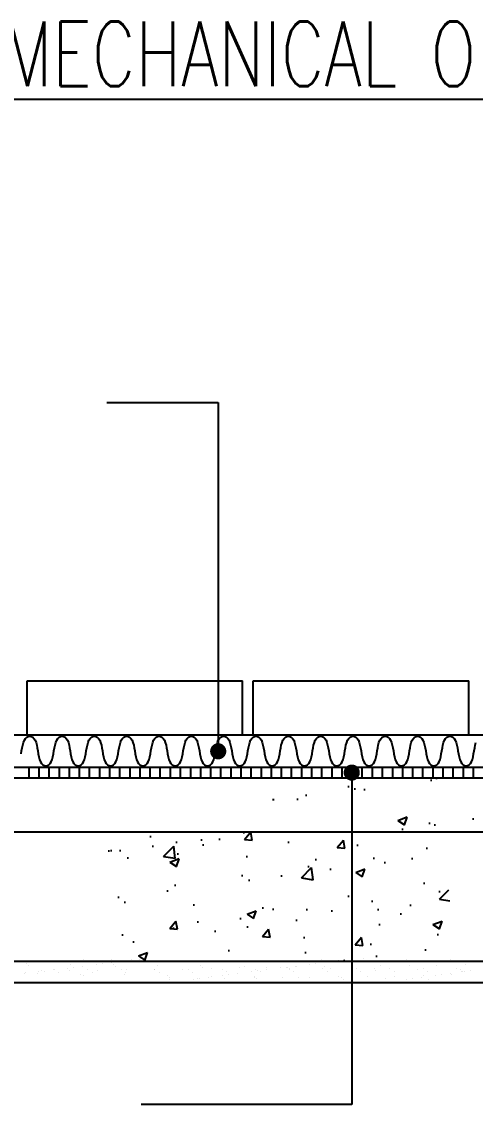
# Model space of a CAD drawing. Header units: inches. Extents: x 62745 to 64469, y 7520 to 8963.
# Drawn here: x 63680 to 63722.1, y 8313.1 to 8413.6 of the extents above; entities that cross this region are included whole.
import ezdxf
from ezdxf.enums import TextEntityAlignment as Align

# ---------------------------------------------------------------- set-up
doc = ezdxf.new("R2010")
doc.units = ezdxf.units.IN
doc.header["$MEASUREMENT"] = 0
for name, color, linetype in [('DIML', 1, 'Continuous'), ('ELEVATION', 2, 'Continuous'), ('HATCH', 253, 'Continuous'), ('SECTION', 3, 'Continuous'), ('TETIL TEX', 4, 'Continuous')]:
    doc.layers.add(name, color=color, linetype=linetype)
doc.styles.add('ROMANS', font='simplex.shx', dxfattribs={"width": 0.75})

# ---------------------------------------------------------------- blocks, each defined once
blk = doc.blocks.new('*X1075')
at = {"color": 0}
for p, q in [((215.76, 469.51), (215.76, 469.51)), ((215.79, 469.76), (215.79, 469.76)), ((215.94, 469.34), (215.94, 469.34)), ((218.35, 469.75), (218.35, 469.75)), ((219.82, 469.42), (219.82, 469.42)), ((221.05, 469.84), (221.05, 469.84)), ((222.28, 469.42), (222.28, 469.42)), ((222.8, 469.49), (222.8, 469.49)), ((223.61, 469.59), (223.61, 469.59)), ((223.67, 469.88), (223.67, 469.88)), ((223.82, 469.38), (223.82, 469.38)), ((224.97, 469.77), (224.97, 469.77)), ((225.49, 469.84), (225.49, 469.84)), ((226.23, 469.87), (226.23, 469.87)), ((226.31, 469.95), (226.31, 469.95)), ((227.88, 469.3), (227.88, 469.3)), ((242.04, 469.43), (242.04, 469.43)), ((242.57, 469.5), (242.57, 469.5)), ((243.13, 469.85), (243.13, 469.85)), ((243.38, 469.61), (243.38, 469.61)), ((244.74, 469.79), (244.74, 469.79)), ((245.26, 469.86), (245.26, 469.86)), ((247.01, 469.93), (247.01, 469.93)), ((248.65, 469.3), (248.65, 469.3)), ((251.01, 469.89), (251.01, 469.89)), ((251.2, 469.73), (251.2, 469.73)), ((251.27, 469.33), (251.27, 469.33)), ((253.83, 469.32), (253.83, 469.32)), ((255.07, 469.81), (255.07, 469.81)), ((256.53, 469.41), (256.53, 469.41)), ((215.54, 468.53), (215.54, 468.53)), ((215.63, 468.67), (215.63, 468.67)), ((216.81, 468.54), (216.81, 468.54)), ((216.9, 468.71), (216.9, 468.71)), ((217.15, 468.82), (217.15, 468.82)), ((217.42, 468.78), (217.42, 468.78)), ((218.23, 468.89), (218.23, 468.89)), ((218.33, 468.94), (218.33, 468.94)), ((218.75, 468.67), (218.75, 468.67)), ((219.59, 469.06), (219.59, 469.06)), ((219.76, 468.85), (219.76, 468.85)), ((220.11, 469.13), (220.11, 469.13)), ((220.81, 468.51), (220.81, 468.51)), ((220.92, 469.24), (220.92, 469.24)), ((221, 468.34), (221, 468.34)), ((221.44, 468.95), (221.44, 468.95)), ((221.86, 468.68), (221.86, 468.68)), ((222.32, 468.84), (222.32, 468.84)), ((224, 469.22), (224, 469.22)), ((224.55, 468.95), (224.55, 468.95)), ((224.87, 468.42), (224.87, 468.42)), ((224.98, 468.68), (224.98, 468.68)), ((225.02, 468.94), (225.02, 468.94)), ((227.64, 468.97), (227.64, 468.97)), ((227.67, 468.96), (227.67, 468.96)), ((228.09, 468.69), (228.09, 468.69)), ((228.88, 468.38), (228.88, 468.38)), ((230.2, 468.96), (230.2, 468.96)), ((230.78, 468.96), (230.78, 468.96)), ((231.2, 468.69), (231.2, 468.69)), ((231.88, 469.26), (231.88, 469.26)), ((232.07, 469.09), (232.07, 469.09)), ((232.9, 469.06), (232.9, 469.06)), ((232.94, 468.3), (232.94, 468.3)), ((233.9, 468.97), (233.9, 468.97)), ((233.97, 468.37), (233.97, 468.37)), ((234.32, 468.7), (234.32, 468.7)), ((234.49, 468.44), (234.49, 468.44)), ((235.3, 468.54), (235.3, 468.54)), ((235.52, 469.09), (235.52, 469.09)), ((235.94, 469.17), (235.94, 469.17)), ((236.66, 468.72), (236.66, 468.72)), ((237.01, 468.97), (237.01, 468.97)), ((237.18, 468.79), (237.18, 468.79)), ((237.43, 468.71), (237.43, 468.71)), ((237.99, 468.9), (237.99, 468.9)), ((238.07, 469.08), (238.07, 469.08)), ((239.35, 469.08), (239.35, 469.08)), ((239.87, 469.15), (239.87, 469.15)), ((239.94, 469.14), (239.94, 469.14)), ((240.13, 468.98), (240.13, 468.98)), ((240.13, 468.97), (240.13, 468.97)), ((240.55, 468.71), (240.55, 468.71)), ((240.69, 469.25), (240.69, 469.25)), ((240.78, 469.18), (240.78, 469.18)), ((243.24, 468.99), (243.24, 468.99)), ((243.39, 469.21), (243.39, 469.21)), ((243.66, 468.72), (243.66, 468.72)), ((244, 469.05), (244, 469.05)), ((244.75, 468.27), (244.75, 468.27)), ((245.95, 469.2), (245.95, 469.2)), ((246.35, 468.99), (246.35, 468.99)), ((246.78, 468.72), (246.78, 468.72)), ((247.36, 468.31), (247.36, 468.31)), ((248.01, 469.02), (248.01, 469.02)), ((248.19, 468.85), (248.19, 468.85)), ((249.47, 469), (249.47, 469)), ((249.89, 468.73), (249.89, 468.73)), ((249.92, 468.29), (249.92, 468.29)), ((252.07, 468.93), (252.07, 468.93)), ((252.58, 469), (252.58, 469)), ((252.62, 468.39), (252.62, 468.39)), ((253, 468.73), (253, 468.73)), ((253.73, 468.38), (253.73, 468.38)), ((254.25, 468.45), (254.25, 468.45)), ((255.07, 468.56), (255.07, 468.56)), ((255.24, 468.42), (255.24, 468.42)), ((255.7, 469.01), (255.7, 469.01)), ((256.07, 468.89), (256.07, 468.89)), ((256.12, 468.74), (256.12, 468.74)), ((256.25, 468.72), (256.25, 468.72)), ((256.43, 468.74), (256.43, 468.74)), ((256.95, 468.8), (256.95, 468.8)), ((228.99, 468.04), (228.99, 468.04)), ((229.06, 468.22), (229.06, 468.22)), ((231.28, 468.01), (231.28, 468.01)), ((231.61, 468.07), (231.61, 468.07)), ((231.8, 468.08), (231.8, 468.08)), ((232.61, 468.19), (232.61, 468.19)), ((234.17, 468.06), (234.17, 468.06)), ((236.87, 468.15), (236.87, 468.15)), ((236.94, 468.26), (236.94, 468.26)), ((237.12, 468.09), (237.12, 468.09)), ((239.49, 468.19), (239.49, 468.19)), ((241, 468.17), (241, 468.17)), ((242.04, 468.18), (242.04, 468.18)), ((245, 468.14), (245, 468.14)), ((245.18, 467.97), (245.18, 467.97)), ((249.06, 468.05), (249.06, 468.05)), ((251.04, 468.03), (251.04, 468.03)), ((251.56, 468.1), (251.56, 468.1)), ((252.38, 468.2), (252.38, 468.2)), ((253.06, 468.02), (253.06, 468.02))]:
    blk.add_line(p, q, dxfattribs=at)
blk = doc.blocks.new('*X1076')
at = {"color": 0}
for p, q in [((454.69, 486.96), (454.69, 487.96)), ((455.62, 486.96), (455.62, 487.96)), ((456.56, 486.96), (456.56, 487.96)), ((457.5, 486.96), (457.5, 487.96)), ((458.44, 486.96), (458.44, 487.96)), ((459.37, 486.96), (459.37, 487.96)), ((460.31, 486.96), (460.31, 487.96)), ((461.25, 486.96), (461.25, 487.96)), ((462.19, 486.96), (462.19, 487.96)), ((463.12, 486.96), (463.12, 487.96)), ((464.06, 486.96), (464.06, 487.96)), ((465, 486.96), (465, 487.96)), ((465.94, 486.96), (465.94, 487.96)), ((466.87, 486.96), (466.87, 487.96)), ((467.81, 486.96), (467.81, 487.96)), ((468.75, 486.96), (468.75, 487.96)), ((469.69, 486.96), (469.69, 487.96)), ((470.62, 486.96), (470.62, 487.96)), ((471.56, 486.96), (471.56, 487.96)), ((472.5, 486.96), (472.5, 487.96)), ((473.44, 486.96), (473.44, 487.96)), ((474.37, 486.96), (474.37, 487.96)), ((475.31, 486.96), (475.31, 487.96)), ((476.25, 486.96), (476.25, 487.96)), ((477.19, 486.96), (477.19, 487.96)), ((478.12, 486.96), (478.12, 487.96)), ((479.06, 486.96), (479.06, 487.96)), ((480, 486.96), (480, 487.96)), ((480.94, 486.96), (480.94, 487.96)), ((481.87, 486.96), (481.87, 487.96)), ((482.81, 486.96), (482.81, 487.96)), ((483.75, 486.96), (483.75, 487.96)), ((484.69, 486.96), (484.69, 487.96)), ((485.62, 486.96), (485.62, 487.96)), ((486.56, 486.96), (486.56, 487.96)), ((487.5, 486.96), (487.5, 487.96)), ((488.44, 486.96), (488.44, 487.96)), ((489.37, 486.96), (489.37, 487.96)), ((490.31, 486.96), (490.31, 487.96)), ((491.25, 486.96), (491.25, 487.96)), ((492.19, 486.96), (492.19, 487.96)), ((493.12, 486.96), (493.12, 487.96)), ((494.06, 486.96), (494.06, 487.96)), ((495, 486.96), (495, 487.96)), ((495.94, 486.96), (495.94, 487.96)), ((454.22, 487.03), (454.22, 487.03)), ((455.16, 487.03), (455.16, 487.03)), ((456.09, 487.03), (456.09, 487.03)), ((457.03, 487.03), (457.03, 487.03)), ((457.97, 487.03), (457.97, 487.03)), ((458.91, 487.03), (458.91, 487.03)), ((459.84, 487.03), (459.84, 487.03)), ((460.78, 487.03), (460.78, 487.03)), ((461.72, 487.03), (461.72, 487.03)), ((462.66, 487.03), (462.66, 487.03)), ((463.59, 487.03), (463.59, 487.03)), ((464.53, 487.03), (464.53, 487.03)), ((465.47, 487.03), (465.47, 487.03)), ((466.41, 487.03), (466.41, 487.03)), ((467.34, 487.03), (467.34, 487.03)), ((468.28, 487.03), (468.28, 487.03)), ((469.22, 487.03), (469.22, 487.03)), ((470.16, 487.03), (470.16, 487.03)), ((471.09, 487.03), (471.09, 487.03)), ((472.03, 487.03), (472.03, 487.03)), ((472.97, 487.03), (472.97, 487.03)), ((473.91, 487.03), (473.91, 487.03)), ((474.84, 487.03), (474.84, 487.03)), ((475.78, 487.03), (475.78, 487.03)), ((476.72, 487.03), (476.72, 487.03)), ((477.66, 487.03), (477.66, 487.03)), ((478.59, 487.03), (478.59, 487.03)), ((479.53, 487.03), (479.53, 487.03)), ((480.47, 487.03), (480.47, 487.03)), ((481.41, 487.03), (481.41, 487.03)), ((482.34, 487.03), (482.34, 487.03)), ((483.28, 487.03), (483.28, 487.03)), ((484.22, 487.03), (484.22, 487.03)), ((485.16, 487.03), (485.16, 487.03)), ((486.09, 487.03), (486.09, 487.03)), ((487.03, 487.03), (487.03, 487.03)), ((487.97, 487.03), (487.97, 487.03)), ((488.91, 487.03), (488.91, 487.03)), ((489.84, 487.03), (489.84, 487.03)), ((490.78, 487.03), (490.78, 487.03)), ((491.72, 487.03), (491.72, 487.03)), ((492.66, 487.03), (492.66, 487.03)), ((493.59, 487.03), (493.59, 487.03)), ((494.53, 487.03), (494.53, 487.03)), ((495.47, 487.03), (495.47, 487.03))]:
    blk.add_line(p, q, dxfattribs=at)

msp = doc.modelspace()

# ---------------------------------------------------------------- hatches: boundary and pattern name
at = {"layer": 'HATCH'}
h = msp.add_hatch(dxfattribs=at)
h.set_pattern_fill('AR-CONC', color=2, scale=1.2, style=0)
h.set_pattern_definition([(50, (45017.99, 7673.0975), (8.6071222, -0.7530256), [0.9, -9.9]), (355, (45017.99, 7673.0975), (-1.665016, 9.0263056), [0.72, -7.92]), (100.4514, (45018.707, 7673.035), (6.9421126, 8.2732745), [0.7648823, -8.4137053]), (46.1842, (45017.99, 7675.498), (12.8068926, -1.986228), [1.35, -14.85]), (96.6356, (45019.057, 7675.332), (11.2159525, 11.6894145), [1.147323, -12.620556]), (351.1842, (45017.99, 7675.498), (11.215943, 11.689423), [1.08, -11.88]), (21, (45019.19, 7674.8975), (7.1628846, -4.8314267), [0.9, -9.9]), (326, (45019.19, 7674.8975), (2.919784, 8.7018005), [0.72, -7.92]), (71.4514, (45019.787, 7674.495), (10.0826715, 3.870366), [0.7648823, -8.4137053]), (37.5, (45017.9897, 7673.0975), (0.14591826, 3.99472625), [0, -7.824, 0, -8.04, 0, -7.95]), (7.5, (45017.9897, 7673.0975), (3.15683445, 4.7329405), [0, -4.584, 0, -7.644, 0, -3.03]), (327.5, (45015.3137, 7673.0975), (6.40586923, -0.27065846), [0, -3, 0, -9.36, 0, -12.42]), (317.5, (45014.1137, 7673.0975), (6.998234, 1.2012598), [0, -3.9, 0, -6.216, 0, -8.82])])
h.paths.add_polyline_path([(63721.08948782, 8343.39628888), (63721.08948782, 8338.39628888), (63735.09770006, 8338.39628888), (63735.02887896, 8338.94643025), (63733.41371558, 8340.07616597), (63732.76765589, 8341.20589359), (63734.83081747, 8343.39628888)])
h.paths.add_polyline_path([(63705.53277435, 8343.39628888), (63702.88538853, 8341.52899483), (63703.3699333, 8340.72204421), (63705.46964145, 8340.0764821), (63706.43874512, 8340.0764821), (63706.19853208, 8338.39628888), (63721.08948782, 8338.39628888), (63721.08948782, 8343.39628888)])
h = msp.add_hatch(dxfattribs=at)
h.set_pattern_fill('AR-CONC', color=2, scale=1.2, style=0)
h.set_pattern_definition([(50, (45006.914, 7673.0975), (8.6071222, -0.7530256), [0.9, -9.9]), (355, (45006.914, 7673.0975), (-1.665016, 9.0263056), [0.72, -7.92]), (100.4514, (45007.631, 7673.035), (6.9421126, 8.2732745), [0.7648823, -8.4137053]), (46.1842, (45006.914, 7675.498), (12.8068926, -1.986228), [1.35, -14.85]), (96.6356, (45007.981, 7675.332), (11.2159525, 11.6894145), [1.147323, -12.620556]), (351.1842, (45006.914, 7675.498), (11.215943, 11.689423), [1.08, -11.88]), (21, (45008.114, 7674.8975), (7.1628846, -4.8314267), [0.9, -9.9]), (326, (45008.114, 7674.8975), (2.919784, 8.7018005), [0.72, -7.92]), (71.4514, (45008.711, 7674.495), (10.0826715, 3.870366), [0.7648823, -8.4137053]), (37.5, (45006.914, 7673.0975), (0.14591826, 3.99472625), [0, -7.824, 0, -8.04, 0, -7.95]), (7.5, (45006.914, 7673.0975), (3.15683445, 4.7329405), [0, -4.584, 0, -7.644, 0, -3.03]), (327.5, (45004.238, 7673.0975), (6.40586923, -0.27065846), [0, -3, 0, -9.36, 0, -12.42]), (317.5, (45003.038, 7673.0975), (6.998234, 1.2012598), [0, -3.9, 0, -6.216, 0, -8.82])])
h.paths.add_polyline_path([(63710.01391028, 8326.39628888), (63710.01391028, 8338.39628888), (63688.32302787, 8338.39628888), (63685.67829132, 8336.53086345), (63686.16283609, 8335.72391284), (63688.26254424, 8335.07835072), (63689.23164791, 8335.07835072), (63688.90861806, 8332.81888738), (63686.16283609, 8332.01193676), (63690.36225238, 8329.91387003), (63687.45496962, 8327.65440669), (63686.16283609, 8326.68606757), (63686.19368743, 8326.39628888)])
h.paths.add_polyline_path([(63718.2022232, 8326.39628888), (63717.98153047, 8327.00884457), (63718.30457445, 8328.2999688), (63719.91973782, 8330.07525853), (63719.75820877, 8332.33472187), (63719.59669385, 8333.62583799), (63717.98153047, 8334.75557372), (63717.33547078, 8335.88530134), (63719.70060234, 8338.39628888), (63710.01391028, 8338.39628888), (63710.01391028, 8326.39628888)])

# ---------------------------------------------------------------- linework, layer by layer
at = {"layer": 'DIML'}
for p, q in [((63687.94222343, 8378.23199961), (63698.2698205, 8378.23199961)), ((63698.2698205, 8378.23199961), (63698.2698205, 8345.86536238)), ((63710.66540986, 8343.46783188), (63710.66540986, 8313.09913618)), ((63710.66540986, 8313.09913618), (63691.12418663, 8313.09913618))]:
    msp.add_line(p, q, dxfattribs=at)
at = {"layer": 'DIML', "const_width": 0.75}
for points in [[(63697.8948205, 8345.86536238, 1), (63698.6448205, 8345.86536238, 1)], [(63710.29040986, 8343.8890024, 1), (63711.04040986, 8343.8890024, 1)]]:
    msp.add_lwpolyline(points, format="xyb", close=True, dxfattribs=at)
at = {"layer": 'ELEVATION'}
for p, q in [((63680.52642028, 8347.39628888), (63680.52642028, 8352.39628888)), ((63680.52642028, 8352.39628888), (63700.52642028, 8352.39628888)), ((63700.52642028, 8347.39628888), (63700.52642028, 8352.39628888)), ((63701.52642028, 8352.39628888), (63721.52642028, 8352.39628888)), ((63701.52642028, 8347.39628888), (63701.52642028, 8352.39628888)), ((63721.52642028, 8347.39628888), (63721.52642028, 8352.39628888)), ((63632.02642028, 8347.39628888), (63770.02642028, 8347.39628888)), ((63631.87213699, 8344.39628888), (63770.18070357, 8344.39628888)), ((63631.80065555, 8343.39628888), (63770.25218501, 8343.39628888)), ((63632.02642028, 8324.39628888), (63770.50895936, 8324.39628888))]:
    msp.add_line(p, q, dxfattribs=at)
msp.add_lwpolyline([(63679.97856872, 8345.616992), (63680.02642028, 8345.89628888), (63680.07427185, 8346.17558575), (63680.12798278, 8346.44316388), (63680.19341247, 8346.6873045), (63680.27642028, 8346.89628888), (63680.38091247, 8347.06035138), (63680.50298278, 8347.17753888), (63680.63677185, 8347.24785138), (63680.77642028, 8347.27128888), (63680.91606872, 8347.24785138), (63681.04985778, 8347.17753888), (63681.1719281, 8347.06035138), (63681.27642028, 8346.89628888), (63681.3594281, 8346.6873045), (63681.42485778, 8346.44316388), (63681.47856872, 8346.17558575), (63681.52642028, 8345.89628888), (63681.57427185, 8345.616992), (63681.62798278, 8345.34941388), (63681.69341247, 8345.10527325), (63681.77642028, 8344.89628888), (63681.88091247, 8344.73222638), (63682.00298278, 8344.61503888), (63682.13677185, 8344.54472638), (63682.27642028, 8344.52128888), (63682.41606872, 8344.54472638), (63682.54985778, 8344.61503888), (63682.6719281, 8344.73222638), (63682.77642028, 8344.89628888), (63682.8594281, 8345.10527325), (63682.92485778, 8345.34941388), (63682.97856872, 8345.616992), (63683.02642028, 8345.89628888), (63683.07427185, 8346.17558575), (63683.12798278, 8346.44316388), (63683.19341247, 8346.6873045), (63683.27642028, 8346.89628888), (63683.38091247, 8347.06035138), (63683.50298278, 8347.17753888), (63683.63677185, 8347.24785138), (63683.77642028, 8347.27128888), (63683.91606872, 8347.24785138), (63684.04985778, 8347.17753888), (63684.1719281, 8347.06035138), (63684.27642028, 8346.89628888), (63684.3594281, 8346.6873045), (63684.42485778, 8346.44316388), (63684.47856872, 8346.17558575), (63684.52642028, 8345.89628888), (63684.57427185, 8345.616992), (63684.62798278, 8345.34941388), (63684.69341247, 8345.10527325), (63684.77642028, 8344.89628888), (63684.88091247, 8344.73222638), (63685.00298278, 8344.61503888), (63685.13677185, 8344.54472638), (63685.27642028, 8344.52128888), (63685.41606872, 8344.54472638), (63685.54985778, 8344.61503888), (63685.6719281, 8344.73222638), (63685.77642028, 8344.89628888), (63685.8594281, 8345.10527325), (63685.92485778, 8345.34941388), (63685.97856872, 8345.616992), (63686.02642028, 8345.89628888), (63686.07427185, 8346.17558575), (63686.12798278, 8346.44316388), (63686.19341247, 8346.6873045), (63686.27642028, 8346.89628888), (63686.38091247, 8347.06035138), (63686.50298278, 8347.17753888), (63686.63677185, 8347.24785138), (63686.77642028, 8347.27128888), (63686.91606872, 8347.24785138), (63687.04985778, 8347.17753888), (63687.1719281, 8347.06035138), (63687.27642028, 8346.89628888), (63687.3594281, 8346.6873045), (63687.42485778, 8346.44316388), (63687.47856872, 8346.17558575), (63687.52642028, 8345.89628888), (63687.57427185, 8345.616992), (63687.62798278, 8345.34941388), (63687.69341247, 8345.10527325), (63687.77642028, 8344.89628888), (63687.88091247, 8344.73222638), (63688.00298278, 8344.61503888), (63688.13677185, 8344.54472638), (63688.27642028, 8344.52128888), (63688.41606872, 8344.54472638), (63688.54985778, 8344.61503888), (63688.6719281, 8344.73222638), (63688.77642028, 8344.89628888), (63688.8594281, 8345.10527325), (63688.92485778, 8345.34941388), (63688.97856872, 8345.616992), (63689.02642028, 8345.89628888), (63689.07427185, 8346.17558575), (63689.12798278, 8346.44316388), (63689.19341247, 8346.6873045), (63689.27642028, 8346.89628888), (63689.38091247, 8347.06035138), (63689.50298278, 8347.17753888), (63689.63677185, 8347.24785138), (63689.77642028, 8347.27128888), (63689.91606872, 8347.24785138), (63690.04985778, 8347.17753888), (63690.1719281, 8347.06035138), (63690.27642028, 8346.89628888), (63690.3594281, 8346.6873045), (63690.42485778, 8346.44316388), (63690.47856872, 8346.17558575), (63690.52642028, 8345.89628888), (63690.57427185, 8345.616992), (63690.62798278, 8345.34941388), (63690.69341247, 8345.10527325), (63690.77642028, 8344.89628888), (63690.88091247, 8344.73222638), (63691.00298278, 8344.61503888), (63691.13677185, 8344.54472638), (63691.27642028, 8344.52128888), (63691.41606872, 8344.54472638), (63691.54985778, 8344.61503888), (63691.6719281, 8344.73222638), (63691.77642028, 8344.89628888), (63691.8594281, 8345.10527325), (63691.92485778, 8345.34941388), (63691.97856872, 8345.616992), (63692.02642028, 8345.89628888), (63692.07427185, 8346.17558575), (63692.12798278, 8346.44316388), (63692.19341247, 8346.6873045), (63692.27642028, 8346.89628888), (63692.38091247, 8347.06035138), (63692.50298278, 8347.17753888), (63692.63677185, 8347.24785138), (63692.77642028, 8347.27128888), (63692.91606872, 8347.24785138), (63693.04985778, 8347.17753888), (63693.1719281, 8347.06035138), (63693.27642028, 8346.89628888), (63693.3594281, 8346.6873045), (63693.42485778, 8346.44316388), (63693.47856872, 8346.17558575), (63693.52642028, 8345.89628888), (63693.57427185, 8345.616992), (63693.62798278, 8345.34941388), (63693.69341247, 8345.10527325), (63693.77642028, 8344.89628888), (63693.88091247, 8344.73222638), (63694.00298278, 8344.61503888), (63694.13677185, 8344.54472638), (63694.27642028, 8344.52128888), (63694.41606872, 8344.54472638), (63694.54985778, 8344.61503888), (63694.6719281, 8344.73222638), (63694.77642028, 8344.89628888), (63694.8594281, 8345.10527325), (63694.92485778, 8345.34941388), (63694.97856872, 8345.616992), (63695.02642028, 8345.89628888), (63695.07427185, 8346.17558575), (63695.12798278, 8346.44316388), (63695.19341247, 8346.6873045), (63695.27642028, 8346.89628888), (63695.38091247, 8347.06035138), (63695.50298278, 8347.17753888), (63695.63677185, 8347.24785138), (63695.77642028, 8347.27128888), (63695.91606872, 8347.24785138), (63696.04985778, 8347.17753888), (63696.1719281, 8347.06035138), (63696.27642028, 8346.89628888), (63696.3594281, 8346.6873045), (63696.42485778, 8346.44316388), (63696.47856872, 8346.17558575), (63696.52642028, 8345.89628888), (63696.57427185, 8345.616992), (63696.62798278, 8345.34941388), (63696.69341247, 8345.10527325), (63696.77642028, 8344.89628888), (63696.88091247, 8344.73222638), (63697.00298278, 8344.61503888), (63697.13677185, 8344.54472638), (63697.27642028, 8344.52128888), (63697.41606872, 8344.54472638), (63697.54985778, 8344.61503888), (63697.6719281, 8344.73222638), (63697.77642028, 8344.89628888), (63697.8594281, 8345.10527325), (63697.92485778, 8345.34941388), (63697.97856872, 8345.616992), (63698.02642028, 8345.89628888), (63698.07427185, 8346.17558575), (63698.12798278, 8346.44316388), (63698.19341247, 8346.6873045), (63698.27642028, 8346.89628888), (63698.38091247, 8347.06035138), (63698.50298278, 8347.17753888), (63698.63677185, 8347.24785138), (63698.77642028, 8347.27128888), (63698.91606872, 8347.24785138), (63699.04985778, 8347.17753888), (63699.1719281, 8347.06035138), (63699.27642028, 8346.89628888), (63699.3594281, 8346.6873045), (63699.42485778, 8346.44316388), (63699.47856872, 8346.17558575), (63699.52642028, 8345.89628888), (63699.57427185, 8345.616992), (63699.62798278, 8345.34941388), (63699.69341247, 8345.10527325), (63699.77642028, 8344.89628888), (63699.88091247, 8344.73222638), (63700.00298278, 8344.61503888), (63700.13677185, 8344.54472638), (63700.27642028, 8344.52128888), (63700.41606872, 8344.54472638), (63700.54985778, 8344.61503888), (63700.6719281, 8344.73222638), (63700.77642028, 8344.89628888), (63700.8594281, 8345.10527325), (63700.92485778, 8345.34941388), (63700.97856872, 8345.616992), (63701.02642028, 8345.89628888), (63701.07427185, 8346.17558575), (63701.12798278, 8346.44316388), (63701.19341247, 8346.6873045), (63701.27642028, 8346.89628888), (63701.38091247, 8347.06035138), (63701.50298278, 8347.17753888), (63701.63677185, 8347.24785138), (63701.77642028, 8347.27128888), (63701.91606872, 8347.24785138), (63702.04985778, 8347.17753888), (63702.1719281, 8347.06035138), (63702.27642028, 8346.89628888), (63702.3594281, 8346.6873045), (63702.42485778, 8346.44316388), (63702.47856872, 8346.17558575), (63702.52642028, 8345.89628888), (63702.57427185, 8345.616992), (63702.62798278, 8345.34941388), (63702.69341247, 8345.10527325), (63702.77642028, 8344.89628888), (63702.88091247, 8344.73222638), (63703.00298278, 8344.61503888), (63703.13677185, 8344.54472638), (63703.27642028, 8344.52128888), (63703.41606872, 8344.54472638), (63703.54985778, 8344.61503888), (63703.6719281, 8344.73222638), (63703.77642028, 8344.89628888), (63703.8594281, 8345.10527325), (63703.92485778, 8345.34941388), (63703.97856872, 8345.616992), (63704.02642028, 8345.89628888), (63704.07427185, 8346.17558575), (63704.12798278, 8346.44316388), (63704.19341247, 8346.6873045), (63704.27642028, 8346.89628888), (63704.38091247, 8347.06035138), (63704.50298278, 8347.17753888), (63704.63677185, 8347.24785138), (63704.77642028, 8347.27128888), (63704.91606872, 8347.24785138), (63705.04985778, 8347.17753888), (63705.1719281, 8347.06035138), (63705.27642028, 8346.89628888), (63705.3594281, 8346.6873045), (63705.42485778, 8346.44316388), (63705.47856872, 8346.17558575), (63705.52642028, 8345.89628888), (63705.57427185, 8345.616992), (63705.62798278, 8345.34941388), (63705.69341247, 8345.10527325), (63705.77642028, 8344.89628888), (63705.88091247, 8344.73222638), (63706.00298278, 8344.61503888), (63706.13677185, 8344.54472638), (63706.27642028, 8344.52128888), (63706.41606872, 8344.54472638), (63706.54985778, 8344.61503888), (63706.6719281, 8344.73222638), (63706.77642028, 8344.89628888), (63706.8594281, 8345.10527325), (63706.92485778, 8345.34941388), (63706.97856872, 8345.616992), (63707.02642028, 8345.89628888), (63707.07427185, 8346.17558575), (63707.12798278, 8346.44316388), (63707.19341247, 8346.6873045), (63707.27642028, 8346.89628888), (63707.38091247, 8347.06035138), (63707.50298278, 8347.17753888), (63707.63677185, 8347.24785138), (63707.77642028, 8347.27128888), (63707.91606872, 8347.24785138), (63708.04985778, 8347.17753888), (63708.1719281, 8347.06035138), (63708.27642028, 8346.89628888), (63708.3594281, 8346.6873045), (63708.42485778, 8346.44316388), (63708.47856872, 8346.17558575), (63708.52642028, 8345.89628888), (63708.57427185, 8345.616992), (63708.62798278, 8345.34941388), (63708.69341247, 8345.10527325), (63708.77642028, 8344.89628888), (63708.88091247, 8344.73222638), (63709.00298278, 8344.61503888), (63709.13677185, 8344.54472638), (63709.27642028, 8344.52128888), (63709.41606872, 8344.54472638), (63709.54985778, 8344.61503888), (63709.6719281, 8344.73222638), (63709.77642028, 8344.89628888), (63709.8594281, 8345.10527325), (63709.92485778, 8345.34941388), (63709.97856872, 8345.616992), (63710.02642028, 8345.89628888), (63710.07427185, 8346.17558575), (63710.12798278, 8346.44316388), (63710.19341247, 8346.6873045), (63710.27642028, 8346.89628888), (63710.38091247, 8347.06035138), (63710.50298278, 8347.17753888), (63710.63677185, 8347.24785138), (63710.77642028, 8347.27128888), (63710.91606872, 8347.24785138), (63711.04985778, 8347.17753888), (63711.1719281, 8347.06035138), (63711.27642028, 8346.89628888), (63711.3594281, 8346.6873045), (63711.42485778, 8346.44316388), (63711.47856872, 8346.17558575), (63711.52642028, 8345.89628888), (63711.57427185, 8345.616992), (63711.62798278, 8345.34941388), (63711.69341247, 8345.10527325), (63711.77642028, 8344.89628888), (63711.88091247, 8344.73222638), (63712.00298278, 8344.61503888), (63712.13677185, 8344.54472638), (63712.27642028, 8344.52128888), (63712.41606872, 8344.54472638), (63712.54985778, 8344.61503888), (63712.6719281, 8344.73222638), (63712.77642028, 8344.89628888), (63712.8594281, 8345.10527325), (63712.92485778, 8345.34941388), (63712.97856872, 8345.616992), (63713.02642028, 8345.89628888), (63713.07427185, 8346.17558575), (63713.12798278, 8346.44316388), (63713.19341247, 8346.6873045), (63713.27642028, 8346.89628888), (63713.38091247, 8347.06035138), (63713.50298278, 8347.17753888), (63713.63677185, 8347.24785138), (63713.77642028, 8347.27128888), (63713.91606872, 8347.24785138), (63714.04985778, 8347.17753888), (63714.1719281, 8347.06035138), (63714.27642028, 8346.89628888), (63714.3594281, 8346.6873045), (63714.42485778, 8346.44316388), (63714.47856872, 8346.17558575), (63714.52642028, 8345.89628888), (63714.57427185, 8345.616992), (63714.62798278, 8345.34941388), (63714.69341247, 8345.10527325), (63714.77642028, 8344.89628888), (63714.88091247, 8344.73222638), (63715.00298278, 8344.61503888), (63715.13677185, 8344.54472638), (63715.27642028, 8344.52128888), (63715.41606872, 8344.54472638), (63715.54985778, 8344.61503888), (63715.6719281, 8344.73222638), (63715.77642028, 8344.89628888), (63715.8594281, 8345.10527325), (63715.92485778, 8345.34941388), (63715.97856872, 8345.616992), (63716.02642028, 8345.89628888), (63716.07427185, 8346.17558575), (63716.12798278, 8346.44316388), (63716.19341247, 8346.6873045), (63716.27642028, 8346.89628888), (63716.38091247, 8347.06035138), (63716.50298278, 8347.17753888), (63716.63677185, 8347.24785138), (63716.77642028, 8347.27128888), (63716.91606872, 8347.24785138), (63717.04985778, 8347.17753888), (63717.1719281, 8347.06035138), (63717.27642028, 8346.89628888), (63717.3594281, 8346.6873045), (63717.42485778, 8346.44316388), (63717.47856872, 8346.17558575), (63717.52642028, 8345.89628888), (63717.57427185, 8345.616992), (63717.62798278, 8345.34941388), (63717.69341247, 8345.10527325), (63717.77642028, 8344.89628888), (63717.88091247, 8344.73222638), (63718.00298278, 8344.61503888), (63718.13677185, 8344.54472638), (63718.27642028, 8344.52128888), (63718.41606872, 8344.54472638), (63718.54985778, 8344.61503888), (63718.6719281, 8344.73222638), (63718.77642028, 8344.89628888), (63718.8594281, 8345.10527325), (63718.92485778, 8345.34941388), (63718.97856872, 8345.616992), (63719.02642028, 8345.89628888), (63719.07427185, 8346.17558575), (63719.12798278, 8346.44316388), (63719.19341247, 8346.6873045), (63719.27642028, 8346.89628888), (63719.38091247, 8347.06035138), (63719.50298278, 8347.17753888), (63719.63677185, 8347.24785138), (63719.77642028, 8347.27128888), (63719.91606872, 8347.24785138), (63720.04985778, 8347.17753888), (63720.1719281, 8347.06035138), (63720.27642028, 8346.89628888), (63720.3594281, 8346.6873045), (63720.42485778, 8346.44316388), (63720.47856872, 8346.17558575), (63720.52642028, 8345.89628888), (63720.57427185, 8345.616992), (63720.62798278, 8345.34941388), (63720.69341247, 8345.10527325), (63720.77642028, 8344.89628888), (63720.88091247, 8344.73222638), (63721.00298278, 8344.61503888), (63721.13677185, 8344.54472638), (63721.27642028, 8344.52128888), (63721.41606872, 8344.54472638), (63721.54985778, 8344.61503888), (63721.6719281, 8344.73222638), (63721.77642028, 8344.89628888), (63721.8594281, 8345.10527325), (63721.92485778, 8345.34941388), (63721.97856872, 8345.616992), (63722.02642028, 8345.89628888), (63722.07427185, 8346.17558575), (63722.12798278, 8346.44316388), (63722.19341247, 8346.6873045)], dxfattribs=at)
at = {"layer": 'SECTION', "color": 6}
for p, q in [((63631.69788351, 8338.39628888), (63770.35495705, 8338.39628888)), ((63631.30839867, 8326.39628888), (63770.74444189, 8326.39628888))]:
    msp.add_line(p, q, dxfattribs=at)

# ---------------------------------------------------------------- block references
at = {"layer": 'ELEVATION'}
for name, p in [('*X1076', (63226.02475089, 7856.43964697)), ('*X1075', (63464.72387382, 7856.68634171))]:
    msp.add_blockref(name, p, dxfattribs=at)

# ---------------------------------------------------------------- texts
at = {"layer": 'TETIL TEX', "style": 'ROMANS', "width": 0.75}
msp.add_text('%%UMECHANICAL OPENING IN SLAB', height=6, dxfattribs=at).set_placement((63724.43525644, 8410.58525839), align=Align.MIDDLE)

doc.saveas('drawing.dxf')
